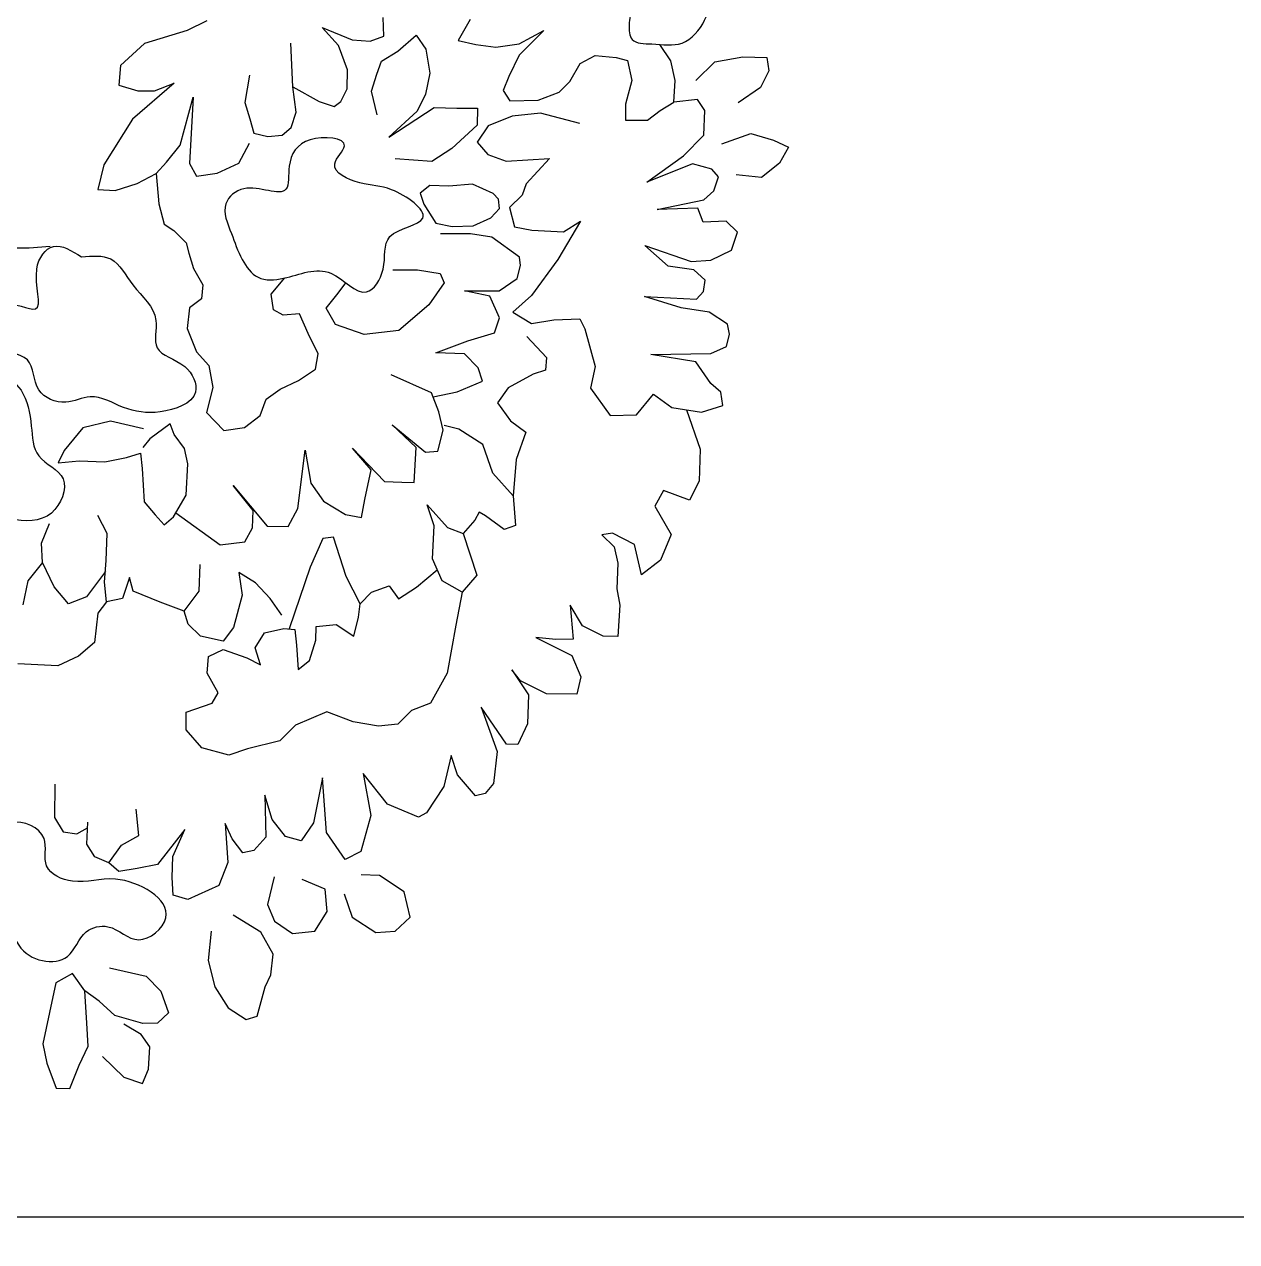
# Model space of a CAD drawing. Header units: metres. Extents: x -2072 to 1581266, y 0 to 323429.
# Drawn here: x 1755.834 to 1759.974, y 1963.254 to 1967.414 of the extents above; entities that cross this region are included whole.
import ezdxf

# ---------------------------------------------------------------- set-up
doc = ezdxf.new("R2010")
doc.units = ezdxf.units.M
doc.layers.add('Генплан - озеленение', color=100, linetype='Continuous')
doc.layers.add('ГП - Лист (таблица)', color=7, linetype='Continuous', lineweight=9)
doc.layers.add('ГП_Озеленение_деревья и кустарники', color=7, linetype='Continuous', lineweight=9, true_color=0x2e7666)
doc.styles.add('GOST Common_2', font='GOST_Common.ttf', dxfattribs={"width": 0.9, "height": 2.5})
doc.styles.add('ГП Ариал 2016', font='arial.ttf')

# ---------------------------------------------------------------- blocks, each defined once
blk = doc.blocks.new('Дуб')
at = {"layer": 'ГП_Озеленение_деревья и кустарники', "true_color": 0xaccd75, "transparency": 33554534}
h = blk.add_hatch(color=63, dxfattribs=at)
h.dxf.hatch_style = 1
h.paths.add_polyline_path([(355.5786, -12923.2727, 1), (359.5786, -12923.2727, 1)])
at = {"layer": 'ГП_Озеленение_деревья и кустарники'}
blk.add_circle((357.5786, -12923.2727), 2, dxfattribs=at)
blk = doc.blocks.new('*T90')
at = {"layer": 'Defpoints', "color": 8, "linetype": 'ByBlock', "lineweight": 0, "transparency": 16777216}
for p, q in [((0, 0), (208.0264, 0)), ((0, 0), (0, -10)), ((208.0264, 0), (208.0264, -10))]:
    blk.add_line(p, q, dxfattribs=at)
at = {"layer": 'ГП - Лист (таблица)', "color": 0, "linetype": 'ByBlock', "lineweight": 40, "transparency": 16777216}
for p, q in [((0, -10), (208.0264, -10)), ((0, -10), (0, -29.2673)), ((10, -10), (10, -29.2673)), ((30, -10), (30, -29.2673)), ((115, -10), (115, -29.2673)), ((132.4056, -10), (132.4056, -29.2673)), ((151.5844, -10), (151.5844, -29.2673)), ((166.5844, -10), (166.5844, -29.2673)), ((208.0264, -10), (208.0264, -29.2673))]:
    blk.add_line(p, q, dxfattribs=at)
at = {"layer": 'ГП - Лист (таблица)', "color": 0, "linetype": 'ByBlock', "lineweight": 30, "transparency": 16777216}
for p, q in [((0, -29.2673), (208.0264, -29.2673)), ((0, -29.2673), (0, -677.2673)), ((208.0264, -29.2673), (208.0264, -677.2673)), ((10, -37.2673), (10, -125.2673)), ((30, -37.2673), (30, -125.2673)), ((115, -37.2673), (115, -125.2673)), ((132.4056, -37.2673), (132.4056, -125.2673)), ((151.5844, -37.2673), (151.5844, -125.2673)), ((166.5844, -37.2673), (166.5844, -125.2673)), ((10, -133.2673), (10, -277.2673)), ((30, -133.2673), (30, -277.2673)), ((115, -133.2673), (115, -277.2673)), ((132.4056, -133.2673), (132.4056, -277.2673)), ((151.5844, -133.2673), (151.5844, -277.2673)), ((166.5844, -133.2673), (166.5844, -277.2673)), ((10, -285.2673), (10, -549.2673)), ((30, -285.2673), (30, -549.2673)), ((115, -285.2673), (115, -549.2673)), ((132.4056, -285.2673), (132.4056, -549.2673)), ((151.5844, -285.2673), (151.5844, -549.2673)), ((166.5844, -285.2673), (166.5844, -549.2673)), ((10, -557.2673), (10, -621.2673)), ((30, -557.2673), (30, -621.2673)), ((115, -557.2673), (115, -621.2673)), ((132.4056, -557.2673), (132.4056, -621.2673)), ((151.5844, -557.2673), (151.5844, -621.2673)), ((166.5844, -557.2673), (166.5844, -621.2673)), ((10, -629.2673), (10, -677.2673)), ((30, -629.2673), (30, -677.2673)), ((115, -629.2673), (115, -677.2673)), ((132.4056, -629.2673), (132.4056, -677.2673)), ((151.5844, -629.2673), (151.5844, -677.2673)), ((166.5844, -629.2673), (166.5844, -677.2673))]:
    blk.add_line(p, q, dxfattribs=at)
at = {"layer": 'ГП - Лист (таблица)', "color": 0, "linetype": 'ByBlock', "lineweight": -2, "transparency": 16777216}
for p, q in [((0, -37.2673), (208.0264, -37.2673)), ((0, -45.2673), (208.0264, -45.2673)), ((0, -53.2673), (208.0264, -53.2673)), ((0, -61.2673), (208.0264, -61.2673)), ((0, -69.2673), (208.0264, -69.2673)), ((0, -77.2673), (208.0264, -77.2673)), ((0, -85.2673), (208.0264, -85.2673)), ((0, -93.2673), (208.0264, -93.2673)), ((0, -101.2673), (208.0264, -101.2673)), ((0, -109.2673), (208.0264, -109.2673)), ((0, -117.2673), (208.0264, -117.2673)), ((0, -125.2673), (208.0264, -125.2673)), ((0, -133.2673), (208.0264, -133.2673)), ((0, -141.2673), (208.0264, -141.2673)), ((0, -149.2673), (208.0264, -149.2673)), ((0, -157.2673), (208.0264, -157.2673)), ((0, -165.2673), (208.0264, -165.2673)), ((0, -173.2673), (208.0264, -173.2673)), ((0, -181.2673), (208.0264, -181.2673)), ((0, -189.2673), (208.0264, -189.2673)), ((0, -197.2673), (208.0264, -197.2673)), ((0, -205.2673), (208.0264, -205.2673)), ((0, -213.2673), (208.0264, -213.2673)), ((0, -221.2673), (208.0264, -221.2673)), ((0, -229.2673), (208.0264, -229.2673)), ((0, -237.2673), (208.0264, -237.2673)), ((0, -245.2673), (208.0264, -245.2673)), ((0, -253.2673), (208.0264, -253.2673)), ((0, -261.2673), (208.0264, -261.2673)), ((0, -269.2673), (208.0264, -269.2673)), ((0, -277.2673), (208.0264, -277.2673)), ((0, -285.2673), (208.0264, -285.2673)), ((0, -293.2673), (208.0264, -293.2673)), ((0, -301.2673), (208.0264, -301.2673)), ((0, -309.2673), (208.0264, -309.2673)), ((0, -317.2673), (208.0264, -317.2673)), ((0, -325.2673), (208.0264, -325.2673)), ((0, -333.2673), (208.0264, -333.2673)), ((0, -341.2673), (208.0264, -341.2673)), ((0, -349.2673), (208.0264, -349.2673)), ((0, -357.2673), (208.0264, -357.2673)), ((0, -365.2673), (208.0264, -365.2673)), ((0, -373.2673), (208.0264, -373.2673)), ((0, -381.2673), (208.0264, -381.2673)), ((0, -389.2673), (208.0264, -389.2673)), ((0, -397.2673), (208.0264, -397.2673)), ((0, -405.2673), (208.0264, -405.2673)), ((0, -413.2673), (208.0264, -413.2673)), ((0, -421.2673), (208.0264, -421.2673)), ((0, -429.2673), (208.0264, -429.2673)), ((0, -437.2673), (208.0264, -437.2673)), ((0, -445.2673), (208.0264, -445.2673)), ((0, -453.2673), (208.0264, -453.2673)), ((0, -461.2673), (208.0264, -461.2673)), ((0, -469.2673), (208.0264, -469.2673)), ((0, -477.2673), (208.0264, -477.2673)), ((0, -485.2673), (208.0264, -485.2673)), ((0, -493.2673), (208.0264, -493.2673)), ((0, -501.2673), (208.0264, -501.2673)), ((0, -509.2673), (208.0264, -509.2673)), ((0, -517.2673), (208.0264, -517.2673)), ((0, -525.2673), (208.0264, -525.2673)), ((0, -533.2673), (208.0264, -533.2673)), ((0, -541.2673), (208.0264, -541.2673)), ((0, -549.2673), (208.0264, -549.2673)), ((0, -557.2673), (208.0264, -557.2673)), ((0, -565.2673), (208.0264, -565.2673)), ((0, -573.2673), (208.0264, -573.2673)), ((0, -581.2673), (208.0264, -581.2673)), ((0, -589.2673), (208.0264, -589.2673)), ((0, -597.2673), (208.0264, -597.2673)), ((0, -605.2673), (208.0264, -605.2673)), ((0, -613.2673), (208.0264, -613.2673)), ((0, -621.2673), (208.0264, -621.2673)), ((0, -629.2673), (208.0264, -629.2673)), ((0, -637.2673), (208.0264, -637.2673)), ((0, -645.2673), (208.0264, -645.2673)), ((0, -653.2673), (208.0264, -653.2673)), ((0, -661.2673), (208.0264, -661.2673)), ((0, -669.2673), (208.0264, -669.2673)), ((0, -677.2673), (208.0264, -677.2673))]:
    blk.add_line(p, q, dxfattribs=at)
at = {"layer": 'ГП - Лист (таблица)', "transparency": 16777216}
for s, insert, char_height, width, attachment_point, style in [('Ведомость элементов озеленения', (104.0132, -5), 3.5, 205.026445, 5, 'GOST Common_2'), ('Обхват ствола, см', (123.7028, -19.6336), 2.5, 17.405648, 5, 'GOST Common_2'), ('Наименование породы или\\Pвид насаждения', (72.5, -19.6336), 2.5, 85, 5, 'GOST Common_2'), ('{\\W0.8;Условное обозначение}', (20, -19.6336), 2.5, 20, 5, 'GOST Common_2'), ('Размер,\\Pсм', (141.995, -19.6336), 2.5, 19.178709, 5, 'GOST Common_2'), ('Примечание', (187.3054, -19.6336), 2.5, 41.442088, 5, 'GOST Common_2'), ('Поз.', (5, -19.6336), 2.5, 10, 5, 'GOST Common_2'), ('Кол.', (159.0844, -19.6336), 2.5, 15, 5, 'GOST Common_2'), ('Хвойные деревья и кустарники', (104.0132, -33.2673), 2.5, 205.026445, 5, 'GOST Common_2'), ('С комом 0.8*0.8*0.8', (187.3054, -41.2673), 2.5, 38.442088, 5, 'GOST Common_2'), ('\\A1;1', (5, -41.2673), 2.5, 7, 5, 'GOST Common_2'), ('{\\C0;Ель}', (31.5, -41.2673), 2.5, 82, 4, 'GOST Common_2'), ('20-25', (123.7028, -41.2673), 2.5, 14.405648, 5, 'GOST Common_2'), ('500-600', (141.995, -41.2673), 2.5, 16.178709, 5, 'GOST Common_2'), ('Лиственница', (31.5, -49.2673), 2.5, 82, 4, 'GOST Common_2'), ('\\A1;2', (5, -49.2673), 2.5, 7, 5, 'GOST Common_2'), ('\\A1;3', (5, -57.2673), 2.5, 7, 5, 'GOST Common_2'), ('Сосна', (31.5, -57.2673), 2.5, 82, 4, 'GOST Common_2'), ('{\\C0;Сосна горная}', (31.5, -65.2673), 2.5, 82, 4, 'GOST Common_2'), ('4', (5, -65.2673), 2.5, 7, 5, 'GOST Common_2'), ('5', (5, -73.2673), 2.5, 7, 5, 'GOST Common_2'), ('Можжевельник', (31.5, -73.2673), 2.5, 82, 4, 'GOST Common_2'), ('{\\fGOST Common|b0|i0|c204|p34;\\W0.9;\\C0;Можжевельник горизонтальный}', (31.5, -81.2673), 2.5, 82, 4, 'ГП Ариал 2016'), ('6', (5, -81.2673), 2.5, 7, 5, 'GOST Common_2'), ('{\\fGOST Common|b0|i0|c204|p34;\\W0.9;\\C0;Пихта}', (31.5, -89.2673), 2.5, 82, 4, 'ГП Ариал 2016'), ('7', (5, -89.2673), 2.5, 7, 5, 'GOST Common_2'), ('{\\fGOST Common|b0|i0|c204|p34;\\W0.9;\\C0;Псевдотсуга}', (31.5, -97.2673), 2.5, 82, 4, 'ГП Ариал 2016'), ('8', (5, -97.2673), 2.5, 7, 5, 'GOST Common_2'), ('{\\fGOST Common|b0|i0|c204|p34;\\W0.9;\\C0;Микробиота перекрёстнопарная}', (31.5, -105.2673), 2.5, 82, 4, 'ГП Ариал 2016'), ('9', (5, -105.2673), 2.5, 7, 5, 'GOST Common_2'), ('{\\fGOST Common|b0|i0|c204|p34;\\W0.9;\\C0;Тсуга}', (31.5, -113.2673), 2.5, 82, 4, 'ГП Ариал 2016'), ('{\\fGOST Common|b0|i0|c204|p34;\\W0.9;\\C0;Туя западная}', (31.5, -121.2673), 2.5, 82, 4, 'ГП Ариал 2016'), ('10', (5, -121.2673), 2.5, 7, 5, 'GOST Common_2'), ('{\\fArial|b0|i0|c204|p34;Лиственные деревья }', (104.0132, -129.2673), 2.5, 205.026445, 5, 'GOST Common_2'), ('Бархат Амурский', (31.5, -137.2673), 2.5, 82, 4, 'GOST Common_2'), ('1', (5, -137.2673), 2.5, 7, 5, 'GOST Common_2'), ('Береза', (31.5, -145.2673), 2.5, 82, 4, 'GOST Common_2'), ('2', (5, -145.2673), 2.5, 7, 5, 'GOST Common_2'), ('Боярышник', (31.5, -153.2673), 2.5, 82, 4, 'GOST Common_2'), ('3', (5, -153.2673), 2.5, 7, 5, 'GOST Common_2'), ('4', (5, -161.2673), 2.5, 7, 5, 'GOST Common_2'), ('Вишня', (31.5, -161.2673), 2.5, 82, 4, 'GOST Common_2'), ('5', (5, -169.2673), 2.5, 7, 5, 'GOST Common_2'), ('Вяз', (31.5, -169.2673), 2.5, 82, 4, 'GOST Common_2'), ('Груша', (31.5, -177.2673), 2.5, 82, 4, 'GOST Common_2'), ('6', (5, -177.2673), 2.5, 7, 5, 'GOST Common_2'), ('Дуб', (31.5, -185.2673), 2.5, 82, 4, 'GOST Common_2'), ('7', (5, -185.2673), 2.5, 7, 5, 'GOST Common_2'), ('8', (5, -193.2673), 2.5, 7, 5, 'GOST Common_2'), ('Ива ', (31.5, -193.2673), 2.5, 82, 4, 'GOST Common_2'), ('9', (5, -201.2673), 2.5, 7, 5, 'GOST Common_2'), ('Клен', (31.5, -201.2673), 2.5, 82, 4, 'GOST Common_2'), ('10', (5, -209.2673), 2.5, 7, 5, 'GOST Common_2'), ('Конский каштан', (31.5, -209.2673), 2.5, 82, 4, 'GOST Common_2'), ('11', (5, -217.2673), 2.5, 7, 5, 'GOST Common_2'), ('Липа ', (31.5, -217.2673), 2.5, 82, 4, 'GOST Common_2'), ('12', (5, -225.2673), 2.5, 7, 5, 'GOST Common_2'), ('Ольха', (31.5, -225.2673), 2.5, 82, 4, 'GOST Common_2'), ('Акация (Робиния)', (31.5, -233.2673), 2.5, 82, 4, 'GOST Common_2'), ('13', (5, -233.2673), 2.5, 7, 5, 'GOST Common_2'), ('Рябина', (31.5, -241.2673), 2.5, 82, 4, 'GOST Common_2'), ('14', (5, -241.2673), 2.5, 7, 5, 'GOST Common_2'), ('15', (5, -249.2673), 2.5, 7, 5, 'GOST Common_2'), ('Слива', (31.5, -249.2673), 2.5, 82, 4, 'GOST Common_2'), ('16', (5, -257.2673), 2.5, 7, 5, 'GOST Common_2'), ('Тополь', (31.5, -257.2673), 2.5, 82, 4, 'GOST Common_2'), ('Черемуха', (31.5, -265.2673), 2.5, 82, 4, 'GOST Common_2'), ('17', (5, -265.2673), 2.5, 7, 5, 'GOST Common_2'), ('18', (5, -273.2673), 2.5, 7, 5, 'GOST Common_2'), ('Яблоня', (31.5, -273.2673), 2.5, 82, 4, 'GOST Common_2'), ('Лиственные кустарники', (104.0132, -281.2673), 3.5, 205.026445, 5, 'ГП Ариал 2016'), ('Арония', (31.5, -289.2673), 2.5, 82, 4, 'GOST Common_2'), ('1', (5, -289.2673), 2.5, 7, 5, 'GOST Common_2'), ('Барбарис', (31.5, -297.2673), 2.5, 82, 4, 'GOST Common_2'), ('2', (5, -297.2673), 2.5, 7, 5, 'GOST Common_2'), ('Бересклет', (31.5, -305.2673), 2.5, 82, 4, 'GOST Common_2'), ('3', (5, -305.2673), 2.5, 7, 5, 'GOST Common_2'), ('Бирючина Вегейла', (31.5, -313.2673), 2.5, 82, 4, 'GOST Common_2'), ('4', (5, -313.2673), 2.5, 7, 5, 'GOST Common_2'), ('Бузина', (31.5, -321.2673), 2.5, 82, 4, 'GOST Common_2'), ('5', (5, -321.2673), 2.5, 7, 5, 'GOST Common_2'), ('6', (5, -329.2673), 2.5, 7, 5, 'GOST Common_2'), ('Вегейла', (31.5, -329.2673), 2.5, 82, 4, 'GOST Common_2'), ('Гортензия', (31.5, -337.2673), 2.5, 82, 4, 'GOST Common_2'), ('7', (5, -337.2673), 2.5, 7, 5, 'GOST Common_2'), ('Дерен', (31.5, -345.2673), 2.5, 82, 4, 'GOST Common_2'), ('8', (5, -345.2673), 2.5, 7, 5, 'GOST Common_2'), ('9', (5, -353.2673), 2.5, 7, 5, 'GOST Common_2'), ('Жимолость', (31.5, -353.2673), 2.5, 82, 4, 'GOST Common_2'), ('Ива пурпурная ф. "Nana"', (31.5, -361.2673), 2.5, 82, 4, 'GOST Common_2'), ('10', (5, -361.2673), 2.5, 7, 5, 'GOST Common_2'), ('Ирга', (31.5, -369.2673), 2.5, 82, 4, 'GOST Common_2'), ('11', (5, -369.2673), 2.5, 7, 5, 'GOST Common_2'), ('12', (5, -377.2673), 2.5, 7, 5, 'GOST Common_2'), ('Калина', (31.5, -377.2673), 2.5, 82, 4, 'GOST Common_2'), ('Карагана', (31.5, -385.2673), 2.5, 82, 4, 'GOST Common_2'), ('13', (5, -385.2673), 2.5, 7, 5, 'GOST Common_2'), ('14', (5, -393.2673), 2.5, 7, 5, 'GOST Common_2'), ('Кизильник', (31.5, -393.2673), 2.5, 82, 4, 'GOST Common_2'), ('15', (5, -401.2673), 2.5, 7, 5, 'GOST Common_2'), ('Лапчатка', (31.5, -401.2673), 2.5, 82, 4, 'GOST Common_2'), ('Лещина', (31.5, -409.2673), 2.5, 82, 4, 'GOST Common_2'), ('16', (5, -409.2673), 2.5, 7, 5, 'GOST Common_2'), ('17', (5, -417.2673), 2.5, 7, 5, 'GOST Common_2'), ('Лох', (31.5, -417.2673), 2.5, 82, 4, 'GOST Common_2'), ('18', (5, -425.2673), 2.5, 7, 5, 'GOST Common_2'), ('Магония', (31.5, -425.2673), 2.5, 82, 4, 'GOST Common_2'), ('Пузыреплодник калинолистный', (31.5, -433.2673), 2.5, 82, 4, 'GOST Common_2'), ('19', (5, -433.2673), 2.5, 7, 5, 'GOST Common_2'), ('Ракитник русский', (31.5, -441.2673), 2.5, 82, 4, 'GOST Common_2'), ('20', (5, -441.2673), 2.5, 7, 5, 'GOST Common_2'), ('Рододендрон даурский', (31.5, -449.2673), 2.5, 82, 4, 'GOST Common_2'), ('21', (5, -449.2673), 2.5, 7, 5, 'GOST Common_2'), ('22', (5, -457.2673), 2.5, 7, 5, 'GOST Common_2'), ('Роза', (31.5, -457.2673), 2.5, 82, 4, 'GOST Common_2'), ('Рябинник', (31.5, -465.2673), 2.5, 82, 4, 'GOST Common_2'), ('23', (5, -465.2673), 2.5, 7, 5, 'GOST Common_2'), ('Сирень', (31.5, -473.2673), 2.5, 82, 4, 'GOST Common_2'), ('24', (5, -473.2673), 2.5, 7, 5, 'GOST Common_2'), ('Смородина', (31.5, -481.2673), 2.5, 82, 4, 'GOST Common_2'), ('25', (5, -481.2673), 2.5, 7, 5, 'GOST Common_2'), ('26', (5, -489.2673), 2.5, 7, 5, 'GOST Common_2'), ('Снежнеягоник', (31.5, -489.2673), 2.5, 82, 4, 'GOST Common_2'), ('Спирея', (31.5, -497.2673), 2.5, 82, 4, 'GOST Common_2'), ('27', (5, -497.2673), 2.5, 7, 5, 'GOST Common_2'), ('Стефанандра', (31.5, -505.2673), 2.5, 82, 4, 'GOST Common_2'), ('28', (5, -505.2673), 2.5, 7, 5, 'GOST Common_2'), ('Форзиция', (31.5, -513.2673), 2.5, 82, 4, 'GOST Common_2'), ('29', (5, -513.2673), 2.5, 7, 5, 'GOST Common_2'), ('30', (5, -521.2673), 2.5, 7, 5, 'GOST Common_2'), ('Хеномелес', (31.5, -521.2673), 2.5, 82, 4, 'GOST Common_2'), ('Чубушник', (31.5, -529.2673), 2.5, 82, 4, 'GOST Common_2'), ('31', (5, -529.2673), 2.5, 7, 5, 'GOST Common_2'), ('32', (5, -537.2673), 2.5, 7, 5, 'GOST Common_2'), ('33', (5, -545.2673), 2.5, 7, 5, 'GOST Common_2'), ('Лианы', (104.0132, -553.2673), 3.5, 205.026445, 5, 'ГП Ариал 2016'), ('Актинидия коломкита', (31.5, -561.2673), 2.5, 82, 4, 'GOST Common_2'), ('1', (5, -561.2673), 2.5, 7, 5, 'GOST Common_2'), ('Девичий виноград', (31.5, -569.2673), 2.5, 82, 4, 'GOST Common_2'), ('2', (5, -569.2673), 2.5, 7, 5, 'GOST Common_2'), ('Древогубец', (31.5, -577.2673), 2.5, 82, 4, 'GOST Common_2'), ('3', (5, -577.2673), 2.5, 7, 5, 'GOST Common_2'), ('Жимолость каприфоль', (31.5, -585.2673), 2.5, 82, 4, 'GOST Common_2'), ('4', (5, -585.2673), 2.5, 7, 5, 'GOST Common_2'), ('5', (5, -593.2673), 2.5, 7, 5, 'GOST Common_2'), ('{\\fArial|b0|i0|c204|p34;Хмель}', (31.5, -593.2673), 2.5, 82, 4, 'GOST Common_2'), ('{\\fGOST Common|b0|i0|c204|p34;\\W0.9;Существующие зеленые насаждения}', (104.0132, -625.2673), 3.5, 205.026445, 5, 'ГП Ариал 2016'), ('Существующие древесное насаждение', (31.5, -633.2673), 2.5, 82, 4, 'GOST Common_2'), ('1', (5, -633.2673), 2.5, 7, 5, 'GOST Common_2'), ('Существующие кустарниковое насаждение', (31.5, -641.2673), 2.5, 82, 4, 'GOST Common_2'), ('2', (5, -641.2673), 2.5, 7, 5, 'GOST Common_2'), ('Существующие хвойное насаждение', (31.5, -649.2673), 2.5, 82, 4, 'GOST Common_2'), ('3', (5, -649.2673), 2.5, 7, 5, 'GOST Common_2'), ('Существующая живая изгородь', (31.5, -657.2673), 2.5, 82, 4, 'GOST Common_2'), ('4', (5, -657.2673), 2.5, 7, 5, 'GOST Common_2')]:
    blk.add_mtext(s, dxfattribs=dict(at, insert=insert, char_height=char_height, width=width, attachment_point=attachment_point, style=style))
blk = doc.blocks.new('Груша')
at = {"layer": 'Генплан - озеленение', "color": 83}
for p, q in [((6.0499, 84.4286), (6.0175, 84.4123)), ((6.2688, 84.3876), (6.242, 84.4171)), ((6.242, 84.4171), (6.2916, 84.3967)), ((6.3444, 84.4031), (6.3435, 84.434)), ((6.488, 84.4308), (6.4679, 84.3956)), ((6.0175, 84.4123), (5.9463, 84.391)), ((6.2916, 84.3967), (6.3214, 84.3946)), ((6.3214, 84.3946), (6.3444, 84.4031)), ((6.3678, 84.3779), (6.3983, 84.4047)), ((6.3983, 84.4047), (6.414, 84.3814)), ((6.4679, 84.3956), (6.4973, 84.3892)), ((6.5695, 84.3899), (6.6107, 84.4125)), ((6.6107, 84.4125), (6.5696, 84.3714)), ((5.9463, 84.391), (5.9065, 84.354)), ((6.1928, 84.3184), (6.1897, 84.3912)), ((6.2837, 84.3471), (6.2688, 84.3876)), ((6.3404, 84.3612), (6.3678, 84.3779)), ((6.414, 84.3814), (6.4206, 84.3414)), ((6.4973, 84.3892), (6.5308, 84.3849)), ((6.5308, 84.3849), (6.5695, 84.3899)), ((6.8218, 84.3621), (6.8035, 84.389)), ((5.9065, 84.354), (5.9037, 84.3213)), ((6.3328, 84.3399), (6.3404, 84.3612)), ((6.5696, 84.3714), (6.552, 84.3358)), ((6.6538, 84.3274), (6.6711, 84.3572)), ((6.6711, 84.3572), (6.696, 84.3706)), ((6.696, 84.3706), (6.7305, 84.3674)), ((6.7305, 84.3674), (6.7496, 84.3626)), ((6.7496, 84.3626), (6.7566, 84.3289)), ((6.8289, 84.3294), (6.8218, 84.3621)), ((6.8631, 84.329), (6.895, 84.36)), ((6.895, 84.36), (6.9415, 84.3686)), ((6.9415, 84.3686), (6.9813, 84.3672)), ((6.9813, 84.3672), (6.9844, 84.3453)), ((6.1208, 84.3381), (6.1135, 84.2926)), ((6.2834, 84.3152), (6.2837, 84.3471)), ((6.3239, 84.3112), (6.3328, 84.3399)), ((6.4206, 84.3414), (6.4137, 84.3064)), ((6.552, 84.3358), (6.5428, 84.3127)), ((6.9844, 84.3453), (6.9706, 84.3176)), ((5.9037, 84.3213), (5.9353, 84.312)), ((5.9956, 84.3247), (5.9267, 84.2647)), ((5.9632, 84.3119), (5.9956, 84.3247)), ((6.1987, 84.2766), (6.1928, 84.3184)), ((6.1928, 84.3184), (6.2369, 84.294)), ((6.2729, 84.2944), (6.2834, 84.3152)), ((6.6359, 84.3097), (6.6538, 84.3274)), ((6.7566, 84.3289), (6.7461, 84.2896)), ((6.8265, 84.2929), (6.8289, 84.3294)), ((6.9706, 84.3176), (6.9337, 84.2919)), ((5.9353, 84.312), (5.9632, 84.3119)), ((6.0059, 84.2216), (6.0273, 84.3015)), ((6.0273, 84.3015), (6.0214, 84.1911)), ((6.2369, 84.294), (6.262, 84.2858)), ((6.262, 84.2858), (6.2729, 84.2944)), ((6.3333, 84.2722), (6.3239, 84.3112)), ((6.4137, 84.3064), (6.3996, 84.2784)), ((6.5428, 84.3127), (6.554, 84.2953)), ((6.554, 84.2953), (6.6008, 84.2967)), ((6.6008, 84.2967), (6.6359, 84.3097)), ((6.8037, 84.2794), (6.8265, 84.2929)), ((6.8659, 84.2978), (6.8265, 84.2929)), ((6.878, 84.2791), (6.8659, 84.2978)), ((6.1135, 84.2926), (6.1215, 84.2654)), ((6.1905, 84.2507), (6.1987, 84.2766)), ((6.3526, 84.2351), (6.4283, 84.2842)), ((6.3996, 84.2784), (6.3526, 84.2351)), ((6.4283, 84.2842), (6.4659, 84.2829)), ((6.4659, 84.2829), (6.5, 84.2834)), ((6.5, 84.2834), (6.4996, 84.255)), ((6.6048, 84.2747), (6.5576, 84.2699)), ((6.6705, 84.2575), (6.6048, 84.2747)), ((6.7461, 84.2896), (6.7462, 84.2632)), ((6.7828, 84.2629), (6.8037, 84.2794)), ((6.8765, 84.238), (6.878, 84.2791)), ((5.9267, 84.2647), (5.8785, 84.1889)), ((6.1215, 84.2654), (6.128, 84.2415)), ((6.4996, 84.255), (6.4572, 84.2161)), ((6.5178, 84.2535), (6.4997, 84.2264)), ((6.5576, 84.2699), (6.5178, 84.2535)), ((6.7462, 84.2632), (6.7828, 84.2629)), ((6.128, 84.2415), (6.1515, 84.2358)), ((6.1515, 84.2358), (6.1753, 84.2382)), ((6.1753, 84.2382), (6.1905, 84.2507)), ((6.8428, 84.2036), (6.8765, 84.238)), ((6.9063, 84.2239), (6.9549, 84.2412)), ((6.9549, 84.2412), (6.9925, 84.2299)), ((5.9832, 84.1935), (6.0059, 84.2216)), ((6.1031, 84.1914), (6.1208, 84.2249)), ((6.4572, 84.2161), (6.424, 84.1945)), ((6.4997, 84.2264), (6.5175, 84.2058)), ((6.9925, 84.2299), (7.0171, 84.218)), ((7.0171, 84.218), (7.0022, 84.1916)), ((5.966, 84.1745), (5.9832, 84.1935)), ((6.0674, 84.1751), (6.1031, 84.1914)), ((6.424, 84.1945), (6.3632, 84.1989)), ((6.5175, 84.2058), (6.5478, 84.1948)), ((6.5478, 84.1948), (6.62, 84.1994)), ((6.62, 84.1994), (6.5813, 84.1571)), ((6.7819, 84.1598), (6.8428, 84.2036)), ((7.0022, 84.1916), (6.9723, 84.1676)), ((5.8785, 84.1889), (5.8688, 84.1479)), ((5.9344, 84.158), (5.966, 84.1745)), ((5.966, 84.1745), (5.9701, 84.1241)), ((6.0214, 84.1911), (6.0331, 84.1701)), ((6.0331, 84.1701), (6.0674, 84.1751)), ((6.8574, 84.1904), (6.7819, 84.1598)), ((6.8896, 84.1814), (6.8574, 84.1904)), ((6.9011, 84.1691), (6.8896, 84.1814)), ((6.9723, 84.1676), (6.9305, 84.1721)), ((5.8977, 84.1459), (5.9344, 84.158)), ((6.4208, 84.1547), (6.4048, 84.1416)), ((6.4527, 84.1536), (6.4208, 84.1547)), ((6.4919, 84.1567), (6.4527, 84.1536)), ((6.526, 84.1413), (6.4919, 84.1567)), ((6.5813, 84.1571), (6.5744, 84.1383)), ((6.8931, 84.1457), (6.9011, 84.1691)), ((5.8688, 84.1479), (5.8977, 84.1459)), ((6.4048, 84.1416), (6.4107, 84.1235)), ((6.5349, 84.1318), (6.526, 84.1413)), ((6.5368, 84.116), (6.5349, 84.1318)), ((6.5744, 84.1383), (6.5534, 84.1176)), ((6.8767, 84.1304), (6.8931, 84.1457)), ((5.9701, 84.1241), (5.9793, 84.0899)), ((6.4107, 84.1235), (6.4309, 84.092)), ((6.5224, 84.1005), (6.5368, 84.116)), ((6.5534, 84.1176), (6.5618, 84.0857)), ((6.7989, 84.1143), (6.8767, 84.1304)), ((6.8665, 84.1169), (6.7989, 84.1143)), ((6.8752, 84.0937), (6.8665, 84.1169)), ((6.4309, 84.092), (6.4581, 84.0864)), ((6.493, 84.0873), (6.5224, 84.1005)), ((6.6716, 84.0951), (6.6337, 84.0311)), ((6.6431, 84.0772), (6.6716, 84.0951)), ((6.9138, 84.0952), (6.8752, 84.0937)), ((6.9327, 84.0767), (6.9138, 84.0952)), ((5.9793, 84.0899), (5.9951, 84.0796)), ((5.9951, 84.0796), (6.0155, 84.0592)), ((6.4885, 84.074), (6.4385, 84.0743)), ((6.4581, 84.0864), (6.493, 84.0873)), ((6.5238, 84.0683), (6.4885, 84.074)), ((6.5618, 84.0857), (6.5907, 84.0803)), ((6.5907, 84.0803), (6.6431, 84.0772)), ((6.9227, 84.0469), (6.9327, 84.0767)), ((5.7272, 84.051), (5.7548, 84.0509)), ((5.7548, 84.0509), (5.7897, 84.0533)), ((6.0155, 84.0592), (6.0199, 84.0419)), ((6.5697, 84.0353), (6.5238, 84.0683)), ((6.817, 84.0203), (6.7784, 84.0548)), ((6.7784, 84.0548), (6.8556, 84.0281)), ((6.0199, 84.0419), (6.0278, 84.0166)), ((6.5714, 84.0212), (6.5697, 84.0353)), ((6.6337, 84.0311), (6.59, 83.9712)), ((6.8556, 84.0281), (6.8881, 84.0303)), ((6.8881, 84.0303), (6.9227, 84.0469)), ((6.0278, 84.0166), (6.0435, 83.989)), ((6.3596, 84.0144), (6.4002, 84.0139)), ((6.4002, 84.0139), (6.4379, 84.0079)), ((6.5659, 83.9999), (6.5714, 84.0212)), ((6.8597, 84.0144), (6.817, 84.0203)), ((6.8786, 83.997), (6.8597, 84.0144)), ((6.0435, 83.989), (6.041, 83.9661)), ((6.1573, 83.9736), (6.1798, 84.0006)), ((6.2684, 83.9751), (6.2813, 83.9924)), ((6.4449, 83.9925), (6.419, 83.9557)), ((6.4379, 84.0079), (6.4449, 83.9925)), ((6.5359, 83.9792), (6.5659, 83.9999)), ((6.8761, 83.9781), (6.8786, 83.997)), ((6.1611, 83.9477), (6.1573, 83.9736)), ((6.2486, 83.9503), (6.2684, 83.9751)), ((6.5204, 83.9703), (6.4787, 83.9793)), ((6.4787, 83.9793), (6.5359, 83.9792)), ((6.5367, 83.9345), (6.5204, 83.9703)), ((6.59, 83.9712), (6.5587, 83.9436)), ((6.839, 83.9507), (6.7779, 83.9698)), ((6.7779, 83.9698), (6.8642, 83.9652)), ((6.8642, 83.9652), (6.8761, 83.9781)), ((6.0213, 83.9511), (6.0174, 83.9164)), ((6.041, 83.9661), (6.0213, 83.9511)), ((6.2638, 83.9233), (6.2486, 83.9503)), ((6.419, 83.9557), (6.3693, 83.913)), ((6.8853, 83.9437), (6.839, 83.9507)), ((6.1772, 83.9389), (6.1611, 83.9477)), ((6.2039, 83.9411), (6.1772, 83.9389)), ((6.2185, 83.9085), (6.2039, 83.9411)), ((6.5283, 83.9096), (6.5367, 83.9345)), ((6.5587, 83.9436), (6.59, 83.9249)), ((6.59, 83.9249), (6.6269, 83.9308)), ((6.6269, 83.9308), (6.6702, 83.9325)), ((6.6702, 83.9325), (6.6784, 83.9162)), ((6.916, 83.9235), (6.8853, 83.9437)), ((6.0174, 83.9164), (6.0331, 83.8779)), ((6.2353, 83.8743), (6.2185, 83.9085)), ((6.3114, 83.9065), (6.2638, 83.9233)), ((6.3693, 83.913), (6.3114, 83.9065)), ((6.4842, 83.8961), (6.5283, 83.9096)), ((6.6784, 83.9162), (6.6956, 83.8531)), ((6.9193, 83.9073), (6.916, 83.9235)), ((6.4306, 83.8761), (6.4842, 83.8961)), ((6.5819, 83.9032), (6.6149, 83.8681)), ((6.9144, 83.8865), (6.9193, 83.9073)), ((6.0331, 83.8779), (6.0536, 83.8548)), ((6.2305, 83.8487), (6.2353, 83.8743)), ((6.4784, 83.8745), (6.4306, 83.8761)), ((6.5011, 83.851), (6.4784, 83.8745)), ((6.6149, 83.8681), (6.6134, 83.8472)), ((6.7881, 83.8731), (6.888, 83.8748)), ((6.8634, 83.8613), (6.7881, 83.8731)), ((6.888, 83.8748), (6.9144, 83.8865)), ((6.0536, 83.8548), (6.0602, 83.8186)), ((6.2024, 83.8301), (6.2305, 83.8487)), ((6.5087, 83.829), (6.5011, 83.851)), ((6.6134, 83.8472), (6.5929, 83.8404)), ((6.6956, 83.8531), (6.6883, 83.8171)), ((6.8883, 83.8252), (6.8634, 83.8613)), ((6.1721, 83.8155), (6.2024, 83.8301)), ((6.4239, 83.8096), (6.3563, 83.8393)), ((6.4661, 83.8112), (6.5087, 83.829)), ((6.5929, 83.8404), (6.5509, 83.8179)), ((6.0602, 83.8186), (6.0493, 83.7767)), ((6.1488, 83.7991), (6.1721, 83.8155)), ((6.436, 83.7781), (6.4239, 83.8096)), ((6.4264, 83.8031), (6.4661, 83.8112)), ((6.5509, 83.8179), (6.5335, 83.793)), ((6.6883, 83.8171), (6.721, 83.7716)), ((6.7644, 83.7731), (6.7929, 83.8074)), ((6.7929, 83.8074), (6.8234, 83.7852)), ((6.905, 83.8105), (6.8883, 83.8252)), ((6.9082, 83.7882), (6.905, 83.8105)), ((6.1385, 83.772), (6.1488, 83.7991)), ((6.5335, 83.793), (6.5549, 83.7631)), ((6.8725, 83.7774), (6.9082, 83.7882)), ((6.0493, 83.7767), (6.0781, 83.7468)), ((6.1127, 83.7518), (6.1385, 83.772)), ((6.4429, 83.7474), (6.436, 83.7781)), ((6.721, 83.7716), (6.7644, 83.7731)), ((6.8234, 83.7852), (6.8725, 83.7774)), ((6.8479, 83.7813), (6.8703, 83.7159)), ((5.8436, 83.7512), (5.8126, 83.7137)), ((5.8901, 83.7622), (5.8436, 83.7512)), ((5.9447, 83.7499), (5.8901, 83.7622)), ((5.9889, 83.758), (5.9553, 83.7332)), ((5.9957, 83.74), (5.9889, 83.758)), ((6.0781, 83.7468), (6.1127, 83.7518)), ((6.3981, 83.7184), (6.3583, 83.7563)), ((6.3583, 83.7563), (6.4138, 83.7106)), ((6.4344, 83.7125), (6.4429, 83.7474)), ((6.4691, 83.7491), (6.4448, 83.755)), ((6.5091, 83.7235), (6.4691, 83.7491)), ((6.5549, 83.7631), (6.5805, 83.7442)), ((5.9553, 83.7332), (5.9436, 83.7188)), ((6.0127, 83.7171), (5.9957, 83.74)), ((6.5805, 83.7442), (6.5643, 83.6988)), ((5.8126, 83.7137), (5.8029, 83.6932)), ((5.9163, 83.7019), (5.9396, 83.7092)), ((5.9396, 83.7092), (5.9424, 83.6839)), ((6.0185, 83.6916), (6.0127, 83.7171)), ((6.2015, 83.6172), (6.2138, 83.7142)), ((6.2138, 83.7142), (6.2229, 83.6594)), ((6.3232, 83.6816), (6.2925, 83.7172)), ((6.2925, 83.7172), (6.3457, 83.662)), ((6.3948, 83.6602), (6.3981, 83.7184)), ((6.4138, 83.7106), (6.4344, 83.7125)), ((6.5256, 83.6759), (6.5091, 83.7235)), ((6.8703, 83.7159), (6.8685, 83.6626)), ((5.8029, 83.6932), (5.838, 83.6965)), ((5.838, 83.6965), (5.8803, 83.695)), ((5.8803, 83.695), (5.9163, 83.7019)), ((6.0159, 83.639), (6.0185, 83.6916)), ((6.5643, 83.6988), (6.5592, 83.6384)), ((5.9424, 83.6839), (5.9457, 83.6281)), ((6.3126, 83.6322), (6.3232, 83.6816)), ((6.5592, 83.6384), (6.5256, 83.6759)), ((6.127, 83.6136), (6.0939, 83.6553)), ((6.0939, 83.6553), (6.1506, 83.5875)), ((6.2229, 83.6594), (6.2438, 83.6293)), ((6.3457, 83.662), (6.3742, 83.661)), ((6.3742, 83.661), (6.3948, 83.6602)), ((6.8094, 83.6469), (6.7949, 83.6211)), ((6.8529, 83.6309), (6.8094, 83.6469)), ((6.8685, 83.6626), (6.8529, 83.6309)), ((5.9457, 83.6281), (5.9642, 83.6066)), ((5.9946, 83.6033), (6.0159, 83.639)), ((6.2438, 83.6293), (6.2808, 83.6071)), ((6.3074, 83.602), (6.3126, 83.6322)), ((6.5592, 83.6384), (6.5632, 83.5888)), ((5.8843, 83.5755), (5.8689, 83.6055)), ((5.9642, 83.6066), (5.9793, 83.5898)), ((5.9986, 83.6101), (6.0724, 83.5569)), ((6.126, 83.5851), (6.127, 83.6136)), ((6.1852, 83.5869), (6.2015, 83.6172)), ((6.2808, 83.6071), (6.3074, 83.602)), ((6.428, 83.5884), (6.4164, 83.6234)), ((6.4164, 83.6234), (6.4505, 83.5854)), ((6.5031, 83.6112), (6.4959, 83.5979)), ((6.5134, 83.6048), (6.5031, 83.6112)), ((6.5442, 83.582), (6.5134, 83.6048)), ((6.7949, 83.6211), (6.8221, 83.5736)), ((5.7749, 83.5595), (5.7884, 83.5919)), ((5.9793, 83.5898), (5.9946, 83.6033)), ((6.1131, 83.5615), (6.126, 83.5851)), ((6.1506, 83.5875), (6.1852, 83.5869)), ((6.4253, 83.5336), (6.428, 83.5884)), ((6.4505, 83.5854), (6.4765, 83.5755)), ((6.4959, 83.5979), (6.4765, 83.5755)), ((6.5632, 83.5888), (6.5442, 83.582)), ((5.8827, 83.5305), (5.8843, 83.5755)), ((6.243, 83.5669), (6.222, 83.5193)), ((6.2605, 83.5692), (6.243, 83.5669)), ((6.2815, 83.5037), (6.2605, 83.5692)), ((6.4765, 83.5755), (6.4989, 83.5063)), ((6.7247, 83.5761), (6.7068, 83.5734)), ((6.7068, 83.5734), (6.7275, 83.5532)), ((6.7613, 83.5571), (6.7247, 83.5761)), ((6.8221, 83.5736), (6.8045, 83.531)), ((5.7766, 83.5274), (5.7749, 83.5595)), ((6.0724, 83.5569), (6.1131, 83.5615)), ((6.7275, 83.5532), (6.7336, 83.5261)), ((6.7731, 83.5067), (6.7613, 83.5571)), ((5.7766, 83.5274), (5.7525, 83.4965)), ((5.7964, 83.487), (5.7766, 83.5274)), ((5.8801, 83.4943), (5.8827, 83.5305)), ((6.0375, 83.4793), (6.039, 83.5237)), ((6.4413, 83.497), (6.4253, 83.5336)), ((6.7336, 83.5261), (6.7317, 83.4835)), ((6.8045, 83.531), (6.7731, 83.5067)), ((5.8814, 83.5124), (5.8498, 83.4701)), ((6.131, 83.4934), (6.1035, 83.5108)), ((6.1035, 83.5108), (6.1089, 83.4729)), ((6.222, 83.5193), (6.1871, 83.4167)), ((6.3049, 83.4584), (6.2815, 83.5037)), ((6.3986, 83.486), (6.4333, 83.5153)), ((6.4989, 83.5063), (6.4745, 83.4778)), ((5.7525, 83.4965), (5.7442, 83.457)), ((5.82, 83.4582), (5.7964, 83.487)), ((5.883, 83.4616), (5.8801, 83.4943)), ((5.9216, 83.5025), (5.91, 83.4675)), ((5.9277, 83.4798), (5.9216, 83.5025)), ((6.1552, 83.4674), (6.131, 83.4934)), ((6.3239, 83.478), (6.3533, 83.4886)), ((6.3533, 83.4886), (6.3689, 83.4668)), ((6.3689, 83.4668), (6.3986, 83.486)), ((6.4745, 83.4778), (6.4413, 83.497)), ((6.7317, 83.4835), (6.7369, 83.4563)), ((5.8498, 83.4701), (5.82, 83.4582)), ((5.91, 83.4675), (5.883, 83.4616)), ((5.9727, 83.461), (5.9277, 83.4798)), ((6.0121, 83.4463), (6.0375, 83.4793)), ((6.1089, 83.4729), (6.0945, 83.4192)), ((6.1746, 83.4396), (6.1552, 83.4674)), ((6.3049, 83.4584), (6.3239, 83.478)), ((6.4745, 83.4778), (6.4639, 83.423)), ((5.8686, 83.4431), (5.8635, 83.3944)), ((5.883, 83.4616), (5.8686, 83.4431)), ((6.0121, 83.4463), (5.9727, 83.461)), ((6.0191, 83.4247), (6.0121, 83.4463)), ((6.3022, 83.4363), (6.3049, 83.4584)), ((6.6747, 83.4221), (6.6541, 83.4563)), ((6.6541, 83.4563), (6.6591, 83.3998)), ((6.7369, 83.4563), (6.7337, 83.4044)), ((6.0397, 83.4047), (6.0191, 83.4247)), ((6.2321, 83.4205), (6.2651, 83.4241)), ((6.2651, 83.4241), (6.2944, 83.4048)), ((6.2944, 83.4048), (6.3022, 83.4363)), ((6.4639, 83.423), (6.4496, 83.3434)), ((6.7091, 83.4048), (6.6747, 83.4221)), ((6.0772, 83.3966), (6.0397, 83.4047)), ((6.0945, 83.4192), (6.0772, 83.3966)), ((6.1305, 83.3854), (6.1459, 83.41)), ((6.1459, 83.41), (6.178, 83.4175)), ((6.178, 83.4175), (6.1963, 83.4159)), ((6.1963, 83.4159), (6.1992, 83.3898)), ((6.2314, 83.3983), (6.2321, 83.4205)), ((6.6303, 83.3991), (6.5969, 83.4026)), ((6.5969, 83.4026), (6.657, 83.3724)), ((6.7337, 83.4044), (6.7091, 83.4048)), ((5.8635, 83.3944), (5.8365, 83.3714)), ((6.0528, 83.3708), (6.0773, 83.3825)), ((6.0773, 83.3825), (6.1164, 83.3686)), ((6.1392, 83.3572), (6.1305, 83.3854)), ((6.1992, 83.3898), (6.2017, 83.3492)), ((6.2205, 83.364), (6.2314, 83.3983)), ((6.6591, 83.3998), (6.6303, 83.3991)), ((5.8365, 83.3714), (5.8021, 83.3552)), ((6.0508, 83.3429), (6.0528, 83.3708)), ((6.1164, 83.3686), (6.1392, 83.3572)), ((6.2017, 83.3492), (6.2205, 83.364)), ((6.657, 83.3724), (6.6719, 83.3372)), ((5.8021, 83.3552), (5.7356, 83.3586)), ((6.069, 83.3104), (6.0508, 83.3429)), ((6.4496, 83.3434), (6.4218, 83.2933)), ((6.5717, 83.3305), (6.5573, 83.3484)), ((6.5573, 83.3484), (6.5851, 83.3071)), ((6.6146, 83.3087), (6.5717, 83.3305)), ((6.6719, 83.3372), (6.6655, 83.3081)), ((6.0588, 83.2934), (6.069, 83.3104)), ((6.5851, 83.3071), (6.5834, 83.2587)), ((6.6655, 83.3081), (6.6146, 83.3087)), ((6.0158, 83.2785), (6.0588, 83.2934)), ((6.3904, 83.2809), (6.3674, 83.2585)), ((6.4218, 83.2933), (6.3904, 83.2809)), ((6.5481, 83.2251), (6.5063, 83.2864)), ((6.5063, 83.2864), (6.5326, 83.2128)), ((6.0157, 83.2486), (6.0158, 83.2785)), ((6.2494, 83.279), (6.1975, 83.2567)), ((6.2932, 83.2621), (6.2494, 83.279)), ((6.3355, 83.2548), (6.2932, 83.2621)), ((6.0417, 83.2188), (6.0157, 83.2486)), ((6.1975, 83.2567), (6.1714, 83.2306)), ((6.1975, 83.2567), (6.1975, 83.2567)), ((6.3674, 83.2585), (6.3355, 83.2548)), ((6.5834, 83.2587), (6.5671, 83.2245)), ((6.1714, 83.2306), (6.1179, 83.2171)), ((6.5671, 83.2245), (6.5481, 83.2251)), ((6.0866, 83.2066), (6.0417, 83.2188)), ((6.1179, 83.2171), (6.0866, 83.2066)), ((6.4565, 83.2064), (6.4441, 83.1546)), ((6.4668, 83.1742), (6.4565, 83.2064)), ((6.5326, 83.2128), (6.5269, 83.1593)), ((6.2424, 83.1692), (6.2273, 83.0941)), ((6.2488, 83.078), (6.2424, 83.1692)), ((6.3502, 83.1252), (6.3098, 83.1764)), ((6.3098, 83.1764), (6.3227, 83.1061)), ((6.4966, 83.1391), (6.4668, 83.1742)), ((6.5269, 83.1593), (6.5127, 83.1431)), ((5.7974, 83.1582), (5.7967, 83.1028)), ((6.1586, 83.0998), (6.1467, 83.1402)), ((6.1467, 83.1402), (6.1482, 83.0704)), ((6.4441, 83.1546), (6.4153, 83.1109)), ((6.5127, 83.1431), (6.4966, 83.1391)), ((6.4022, 83.1033), (6.3502, 83.1252)), ((5.7967, 83.1028), (5.8109, 83.0794)), ((5.937, 83.0733), (5.9324, 83.1168)), ((6.1807, 83.0712), (6.1586, 83.0998)), ((6.3227, 83.1061), (6.3062, 83.0463)), ((6.4153, 83.1109), (6.4022, 83.1033)), ((5.8109, 83.0794), (5.8337, 83.0756)), ((5.8337, 83.0756), (5.8516, 83.0859)), ((5.8506, 83.0588), (5.8519, 83.0955)), ((6.0134, 83.083), (5.968, 83.0246)), ((5.9935, 83.0381), (6.0134, 83.083)), ((6.0923, 83.0675), (6.0805, 83.0932)), ((6.0805, 83.0932), (6.0849, 83.0282)), ((6.2273, 83.0941), (6.2071, 83.0642)), ((6.2798, 83.0329), (6.2488, 83.078)), ((5.8638, 83.0378), (5.8506, 83.0588)), ((5.9083, 83.0567), (5.937, 83.0733)), ((6.1101, 83.0441), (6.0923, 83.0675)), ((6.1482, 83.0704), (6.1282, 83.0483)), ((6.2071, 83.0642), (6.1807, 83.0712)), ((5.8873, 83.0275), (5.8638, 83.0378)), ((5.8873, 83.0275), (5.9083, 83.0567)), ((5.9923, 83.0032), (5.9935, 83.0381)), ((6.1282, 83.0483), (6.1101, 83.0441)), ((6.3062, 83.0463), (6.2798, 83.0329)), ((5.9039, 83.0131), (5.8873, 83.0275)), ((5.9343, 83.0181), (5.9039, 83.0131)), ((5.968, 83.0246), (5.9343, 83.0181)), ((6.0849, 83.0282), (6.0702, 82.9898)), ((5.9943, 82.9735), (5.9923, 83.0032)), ((6.162, 83.0044), (6.1508, 82.9582)), ((6.2466, 82.9838), (6.2085, 82.9996)), ((6.3374, 83.0063), (6.3069, 83.0074)), ((6.3783, 82.9792), (6.3374, 83.0063)), ((6.0702, 82.9898), (6.0184, 82.9666)), ((6.2501, 82.9467), (6.2466, 82.9838)), ((6.2785, 82.9762), (6.2916, 82.9372)), ((6.3881, 82.9371), (6.3783, 82.9792)), ((6.0184, 82.9666), (5.9943, 82.9735)), ((6.1508, 82.9582), (6.1627, 82.9305)), ((6.14, 82.912), (6.0938, 82.9403)), ((6.2297, 82.9137), (6.2501, 82.9467)), ((6.2916, 82.9372), (6.3309, 82.9118)), ((6.3632, 82.9138), (6.3881, 82.9371)), ((6.1627, 82.9305), (6.1925, 82.9102)), ((6.0573, 82.914), (6.052, 82.8653)), ((6.1604, 82.8756), (6.14, 82.912)), ((6.1925, 82.9102), (6.2297, 82.9137)), ((6.3309, 82.9118), (6.3632, 82.9138)), ((6.1566, 82.8414), (6.1604, 82.8756)), ((6.052, 82.8653), (6.0632, 82.8215)), ((5.8264, 82.8434), (5.7991, 82.8278)), ((5.8471, 82.8146), (5.8264, 82.8434)), ((5.8881, 82.8527), (5.9489, 82.8391)), ((5.9489, 82.8391), (5.9736, 82.814)), ((6.147, 82.8214), (6.1566, 82.8414)), ((5.7991, 82.8278), (5.7884, 82.7784)), ((5.8504, 82.7609), (5.8471, 82.8146)), ((5.8708, 82.7972), (5.8471, 82.8146)), ((6.0632, 82.8215), (6.0855, 82.7863)), ((6.1338, 82.7722), (6.147, 82.8214)), ((5.8968, 82.7733), (5.8708, 82.7972)), ((5.9736, 82.814), (5.9864, 82.7778)), ((5.7884, 82.7784), (5.7776, 82.7264)), ((5.9864, 82.7778), (5.9679, 82.7606)), ((6.0855, 82.7863), (6.1156, 82.7671)), ((5.8529, 82.7225), (5.8504, 82.7609)), ((5.9436, 82.7602), (5.8968, 82.7733)), ((5.941, 82.742), (5.9119, 82.7594)), ((5.9679, 82.7606), (5.9436, 82.7602)), ((6.1156, 82.7671), (6.1338, 82.7722)), ((5.9552, 82.7217), (5.941, 82.742)), ((5.7776, 82.7264), (5.7842, 82.6943)), ((5.8377, 82.6911), (5.8529, 82.7225)), ((5.953, 82.6841), (5.9552, 82.7217)), ((5.7842, 82.6943), (5.7993, 82.6529)), ((5.8765, 82.7051), (5.9122, 82.6712)), ((5.8223, 82.6521), (5.8377, 82.6911)), ((5.9432, 82.6602), (5.953, 82.6841)), ((5.7993, 82.6529), (5.8223, 82.6521)), ((5.9122, 82.6712), (5.9432, 82.6602))]:
    blk.add_line(p, q, dxfattribs=at)
for points, start_tangent in [([(6.7574, 84.4495), (6.7295, 84.4982), (6.7333, 84.5145), (6.7644, 84.5315), (6.767, 84.5578), (6.7733, 84.5732), (6.8026, 84.5878), (6.8263, 84.5828), (6.8659, 84.5831), (6.8968, 84.5968), (6.9243, 84.6049), (6.9482, 84.5819), (6.9475, 84.5605), (6.9235, 84.535), (6.9247, 84.4988), (6.8858, 84.4475), (6.8778, 84.4296), (6.8402, 84.3915), (6.7899, 84.3899), (6.7573, 84.3976), (6.7523, 84.4217), (6.7574, 84.4495)], (-0.093011, 0.995665)), ([(6.0912, 84.0745), (6.0819, 84.1242), (6.1116, 84.1492), (6.1816, 84.1482), (6.1871, 84.1864), (6.2216, 84.2304), (6.2789, 84.2202), (6.2627, 84.1906), (6.3042, 84.159), (6.3573, 84.1475), (6.4092, 84.1004), (6.3546, 84.0694), (6.3431, 84.015), (6.3157, 83.9775), (6.2564, 84.0084), (6.1778, 84.0002), (6.1353, 84.0017), (6.1089, 84.0314), (6.0912, 84.0745)], (-0.618943, 0.785436)), ([(5.8415, 84.0356), (5.7949, 84.053), (5.7673, 84.0155), (5.765, 83.9493), (5.7128, 83.9563), (5.6984, 83.8922), (5.7516, 83.8642), (5.7708, 83.8146), (5.8155, 83.7939), (5.8561, 83.8029), (5.9114, 83.7853), (5.9723, 83.7779), (6.0311, 83.8108), (6.0133, 83.8533), (5.9673, 83.8846), (5.9654, 83.93), (5.9272, 83.989), (5.8903, 84.0322), (5.8415, 84.0356)], (0.241217, -0.970471)), ([(5.6537, 83.8641), (5.6179, 83.8898), (5.593, 83.8767), (5.5336, 83.877), (5.4863, 83.8246), (5.5121, 83.7626), (5.5106, 83.7207), (5.5829, 83.6885), (5.6167, 83.6542), (5.7231, 83.5998), (5.7916, 83.6096), (5.8111, 83.6666), (5.7705, 83.7047), (5.7582, 83.754), (5.7411, 83.8139), (5.6537, 83.8641)], (-0.984389, 0.176005)), ([(5.6875, 83.0058), (5.6874, 83.0595), (5.7244, 83.0941), (5.7793, 83.0683), (5.7837, 83.0224), (5.8266, 82.997), (5.8984, 83.0004), (5.9818, 82.9359), (5.9367, 82.8996), (5.8857, 82.9213), (5.8495, 82.9126), (5.8182, 82.8719), (5.7372, 82.8907), (5.7167, 82.9312), (5.6343, 82.878), (5.6103, 82.9628), (5.6875, 83.0058)], (0.986029, -0.166572))]:
    blk.add_spline(points, degree=3, dxfattribs=dict(at, start_tangent=start_tangent))

msp = doc.modelspace()

# ---------------------------------------------------------------- block references
msp.add_blockref('*T90', (1734.6754, 2144.6058))
at = {"layer": 'ГП_Озеленение_деревья и кустарники', "xscale": 2.053821469187988, "yscale": 2.053821469187988, "zscale": 2.053821469187988}
msp.add_blockref('Груша', (1744.0312, 1794.0247), dxfattribs=at)
at = {"layer": 'ГП_Озеленение_деревья и кустарники', "xscale": 2.000000000000684, "yscale": 2.000000000000684, "zscale": 2.000000000000684, "rotation": 65.5147539120474}
msp.add_blockref('Дуб', (-22063.8425, 12020.751), dxfattribs=at)

doc.saveas('drawing.dxf')
